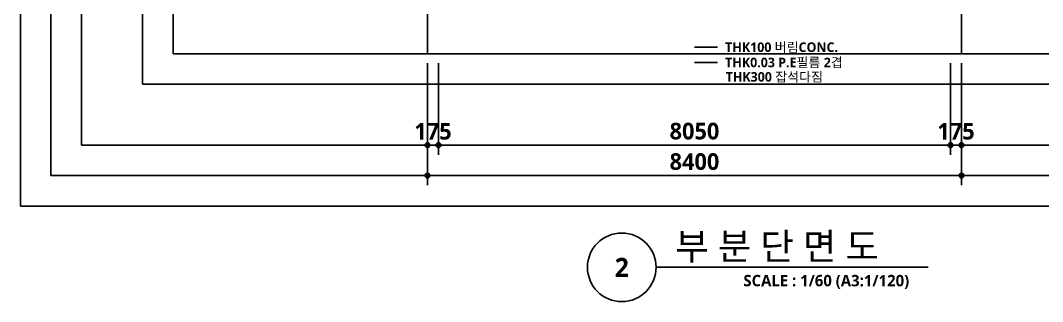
# Model space of a CAD drawing. Header units: millimetres. Extents: x 0 to 50400, y 0 to 35640.
# Drawn here: x 23493 to 39567, y 19913 to 24341 of the extents above; entities that cross this region are included whole.
import ezdxf
from ezdxf.enums import TextEntityAlignment as Align

# ---------------------------------------------------------------- set-up
doc = ezdxf.new("R2010")
doc.units = ezdxf.units.MM
doc.header["$LTSCALE"] = 100
doc.layers.get('Defpoints').update_dxf_attribs({"color": 153})
for name, color, linetype in [('A-ANNO-TITL', 7, 'Continuous'), ('A-MKXS-TEXT1', 3, 'Continuous'), ('A-ST-AXIS-DIM', 7, 'Continuous'), ('AA-XXXX-TXT1', 2, 'Continuous'), ('CEN', 1, 'Continuous'), ('Leader', 7, 'Continuous')]:
    doc.layers.add(name, color=color, linetype=linetype)
doc.layers.add('G(그리드1)', color=185, linetype='Continuous', plot=False)
doc.layers.add('G(그리드2)', color=235, linetype='Continuous', plot=False)
doc.styles.add('2020음성 1차', font='')
doc.styles.add('SH_대대리576', font='')
doc.styles.add('SH_진천_나눔', font='')
doc.styles.get('2020음성 1차').set_extended_font_data('NanumGothic', bold=True)
doc.styles.get('SH_대대리576').set_extended_font_data('NanumGothic', bold=True)
doc.styles.get('SH_진천_나눔').set_extended_font_data('NanumGothic', bold=True)
doc.dimstyles.new('SHP 75', dxfattribs={"dimscale": 75, "dimtxt": 3.5, "dimasz": 1, "dimexe": 2, "dimexo": 2, "dimgap": 1, "dimtad": 1, "dimdec": 0, "dimzin": 0, "dimdsep": 46, "dimtxsty": 'SH_대대리576', "dimblk": 'DIMDOT', "dimcen": 0.09, "dimclrd": 256, "dimclre": 256, "dimclrt": 3, "dimadec": 0, "dimazin": 1, "dimtfac": 1, "dimtdec": 0, "dimtix": 1, "dimtmove": 2, "dimatfit": 0, "dimldrblk": 'DIMDOT', "dimfxl": 1, "dimtfillclr": 3, "dimtolj": 1, "dimtzin": 0, "dimlwd": -1, "dimlwe": -1, "dimarcsym": 0})

# ---------------------------------------------------------------- blocks, each defined once
blk = doc.blocks.new('DIMDOT')
at = {"color": 0}
blk.add_line((-2, 0), (2, 0), dxfattribs=at)
for radius in [0.5, 0.25]:
    blk.add_circle((0, 0), radius, dxfattribs=at)
blk = doc.blocks.new('*D8972')
at = {"layer": 'A-ST-AXIS-DIM'}
for p, q in [((29893, 23667), (29893, 22227)), ((30068, 23667), (30068, 22227)), ((29818, 22377), (29743, 22377)), ((29893, 22377), (30068, 22377)), ((30143, 22377), (30218, 22377))]:
    blk.add_line(p, q, dxfattribs=at)
at = {"layer": 'Defpoints', "color": 0}
for p in [(29893, 23817), (30068, 23817), (30068, 22377)]:
    blk.add_point(p, dxfattribs=at)
at = {"layer": 'A-ST-AXIS-DIM', "linetype": 'ByBlock', "xscale": 75, "yscale": 75, "zscale": 75}
blk.add_blockref('DIMDOT', (29893, 22377), dxfattribs=at)
at = {"layer": 'A-ST-AXIS-DIM', "linetype": 'ByBlock', "xscale": 75, "yscale": 75, "zscale": 75, "rotation": 180}
blk.add_blockref('DIMDOT', (30068, 22377), dxfattribs=at)
at = {"layer": 'A-ST-AXIS-DIM', "color": 3, "insert": (29981, 22595), "char_height": 262.5, "attachment_point": 5, "style": 'SH_진천_나눔'}
blk.add_mtext('\\A1;175', dxfattribs=at)
blk = doc.blocks.new('*D8973')
at = {"layer": 'A-ST-AXIS-DIM'}
for p, q in [((29893, 23667), (29893, 21747)), ((38293, 23667), (38293, 21747)), ((29968, 21897), (38218, 21897))]:
    blk.add_line(p, q, dxfattribs=at)
at = {"layer": 'Defpoints', "color": 0}
for p in [(29893, 23817), (38293, 23817), (38293, 21897)]:
    blk.add_point(p, dxfattribs=at)
at = {"layer": 'A-ST-AXIS-DIM', "linetype": 'ByBlock', "xscale": 75, "yscale": 75, "zscale": 75, "rotation": 180}
blk.add_blockref('DIMDOT', (29893, 21897), dxfattribs=at)
at = {"layer": 'A-ST-AXIS-DIM', "linetype": 'ByBlock', "xscale": 75, "yscale": 75, "zscale": 75}
blk.add_blockref('DIMDOT', (38293, 21897), dxfattribs=at)
at = {"layer": 'A-ST-AXIS-DIM', "color": 3, "insert": (34093, 22117), "char_height": 262.5, "attachment_point": 5, "style": 'SH_진천_나눔'}
blk.add_mtext('\\A1;8400', dxfattribs=at)
blk = doc.blocks.new('*D8977')
at = {"layer": 'A-ST-AXIS-DIM'}
for p, q in [((38118, 23667), (38118, 22227)), ((38293, 23667), (38293, 22227)), ((38043, 22377), (37968, 22377)), ((38293, 22377), (38118, 22377)), ((38368, 22377), (38443, 22377))]:
    blk.add_line(p, q, dxfattribs=at)
at = {"layer": 'Defpoints', "color": 0}
for p in [(38118, 23817), (38293, 23817), (38118, 22377)]:
    blk.add_point(p, dxfattribs=at)
at = {"layer": 'A-ST-AXIS-DIM', "linetype": 'ByBlock', "xscale": 75, "yscale": 75, "zscale": 75}
blk.add_blockref('DIMDOT', (38118, 22377), dxfattribs=at)
at = {"layer": 'A-ST-AXIS-DIM', "linetype": 'ByBlock', "xscale": 75, "yscale": 75, "zscale": 75, "rotation": 180}
blk.add_blockref('DIMDOT', (38293, 22377), dxfattribs=at)
at = {"layer": 'A-ST-AXIS-DIM', "color": 3, "insert": (38206, 22595), "char_height": 262.5, "attachment_point": 5, "style": 'SH_진천_나눔'}
blk.add_mtext('\\A1;175', dxfattribs=at)
blk = doc.blocks.new('*D8978')
at = {"layer": 'A-ST-AXIS-DIM'}
for p, q in [((30068, 23667), (30068, 22227)), ((38118, 23667), (38118, 22227)), ((30143, 22377), (38043, 22377))]:
    blk.add_line(p, q, dxfattribs=at)
at = {"layer": 'Defpoints', "color": 0}
for p in [(30068, 23817), (38118, 23817), (38118, 22377)]:
    blk.add_point(p, dxfattribs=at)
at = {"layer": 'A-ST-AXIS-DIM', "linetype": 'ByBlock', "xscale": 75, "yscale": 75, "zscale": 75, "rotation": 180}
blk.add_blockref('DIMDOT', (30068, 22377), dxfattribs=at)
at = {"layer": 'A-ST-AXIS-DIM', "linetype": 'ByBlock', "xscale": 75, "yscale": 75, "zscale": 75}
blk.add_blockref('DIMDOT', (38118, 22377), dxfattribs=at)
at = {"layer": 'A-ST-AXIS-DIM', "color": 3, "insert": (34093, 22597), "char_height": 262.5, "attachment_point": 5, "style": 'SH_진천_나눔'}
blk.add_mtext('\\A1;8050', dxfattribs=at)
blk = doc.blocks.new('*U9027')
at = {"layer": 'A-ANNO-TITL'}
blk.add_line((0, 0), (3566, 0), dxfattribs=at)
blk.add_circle((-450, 0), 450, dxfattribs=at)
at = {"layer": 'AA-XXXX-TXT1', "style": 'SH_진천_나눔'}
blk.add_attdef('DWG.TITLE', (250, 100), '', height=350, dxfattribs=at)
at = {"layer": 'AA-XXXX-TXT1', "color": 7, "style": 'SH_진천_나눔'}
blk.add_attdef('NO1', text='', height=300, dxfattribs=at).set_placement((-450, 0), align=Align.MIDDLE)
at = {"layer": 'AA-XXXX-TXT1', "style": 'SH_진천_나눔'}
blk.add_attdef('SCALE', text='', height=150, dxfattribs=at).set_placement((3316, -100), align=Align.TOP_RIGHT)

msp = doc.modelspace()

# ---------------------------------------------------------------- linework, layer by layer
at = {"layer": 'CEN', "ltscale": 30}
for p, q in [((29893, 30066.9), (29893, 23816.9)), ((38293, 30066.9), (38293, 23816.9))]:
    msp.add_line(p, q, dxfattribs=at)
at = {"layer": 'G(그리드1)'}
for points in [[(23493, 21416.9), (42693, 21416.9), (42693, 32466.9), (23493, 32466.9)], [(23973, 21896.9), (42213, 21896.9), (42213, 31986.9), (23973, 31986.9)], [(24453, 22376.9), (41733, 22376.9), (41733, 31506.9), (24453, 31506.9)], [(25413, 23336.9), (40773, 23336.9), (40773, 30546.9), (25413, 30546.9)]]:
    msp.add_lwpolyline(points, close=True, dxfattribs=at)
at = {"layer": 'G(그리드2)'}
msp.add_lwpolyline([(25893, 23816.9), (40293, 23816.9), (40293, 30066.9), (25893, 30066.9)], close=True, dxfattribs=at)
at = {"layer": 'Leader'}
for p, q in [((34093, 23919.4), (34453, 23919.4)), ((34093, 23679.4), (34453, 23679.4))]:
    msp.add_line(p, q, dxfattribs=at)
msp.add_lwpolyline([(34093, 24844.3, 0, 33.3, 0), (34093, 24744.3, 0, 0, 0), (34093, 23439.4, 0, 0, 0), (34453, 23439.4, 0, 0, 0)], format="xyseb", dxfattribs=at)

# ---------------------------------------------------------------- block references
ref = msp.add_blockref('*U9027', (33490.2, 20453.5), dxfattribs=dict(xscale=1.2, yscale=1.2, zscale=1.2))
ref.add_attrib('SCALE', 'SCALE : 1/60 (A3:1/120)', dxfattribs={"layer": 'A-ANNO-TITL', "height": 180, "style": 'SH_진천_나눔'}).set_placement((37469.9, 20333.5), align=Align.TOP_RIGHT)
ref.add_attrib('DWG.TITLE', '부 분 단 면 도', (33790.2, 20573.5), dxfattribs={"layer": 'A-ANNO-TITL', "height": 420, "style": 'SH_진천_나눔'})
ref.add_attrib('NO1', '2', dxfattribs={"layer": 'A-ANNO-TITL', "color": 7, "height": 300, "style": 'SH_진천_나눔'}).set_placement((32950.2, 20453.5), align=Align.MIDDLE)

# ---------------------------------------------------------------- texts
at = {"layer": 'A-MKXS-TEXT1', "style": '2020음성 1차'}
for s, p in [('THK100 버림CONC.', (34575.9, 23919.4)), ('THK0.03 P.E필름 2겹', (34575.9, 23679.4))]:
    msp.add_text(s, height=150, dxfattribs=at).set_placement(p, align=Align.MIDDLE_LEFT)
msp.add_text('THK300 잡석다짐', height=150, dxfattribs=at).set_placement((34583.5, 23377.1))

# ---------------------------------------------------------------- dimensions: what is measured, and where the dimension line sits
at = {"layer": 'A-ST-AXIS-DIM'}
for base, p1, p2, picture, middle in [((30068, 22376.9), (29893, 23816.9), (30068, 23816.9), '*D8972', (29980.5, 22595.1)), ((38293, 21896.9), (29893, 23816.9), (38293, 23816.9), '*D8973', (34093, 22116.8)), ((38118, 22376.9), (30068, 23816.9), (38118, 23816.9), '*D8978', (34093, 22596.8))]:
    dim = msp.add_linear_dim(base=base, p1=p1, p2=p2, dimstyle='SHP 75', override={"dimtxsty": 'SH_진천_나눔', "dimldrblk": 'DIMDOT'}, dxfattribs=at)
    dim.commit()
    dim.dimension.update_dxf_attribs({"geometry": picture, "text_midpoint": middle})
dim = msp.add_linear_dim(base=(38118, 22376.9), p1=(38293, 23816.9), p2=(38118, 23816.9), angle=180, dimstyle='SHP 75', override={"dimtxsty": 'SH_진천_나눔', "dimldrblk": 'DIMDOT'}, dxfattribs=at)
dim.commit()
dim.dimension.update_dxf_attribs({"geometry": '*D8977', "text_midpoint": (38205.5, 22595.1)})

doc.saveas('drawing.dxf')
